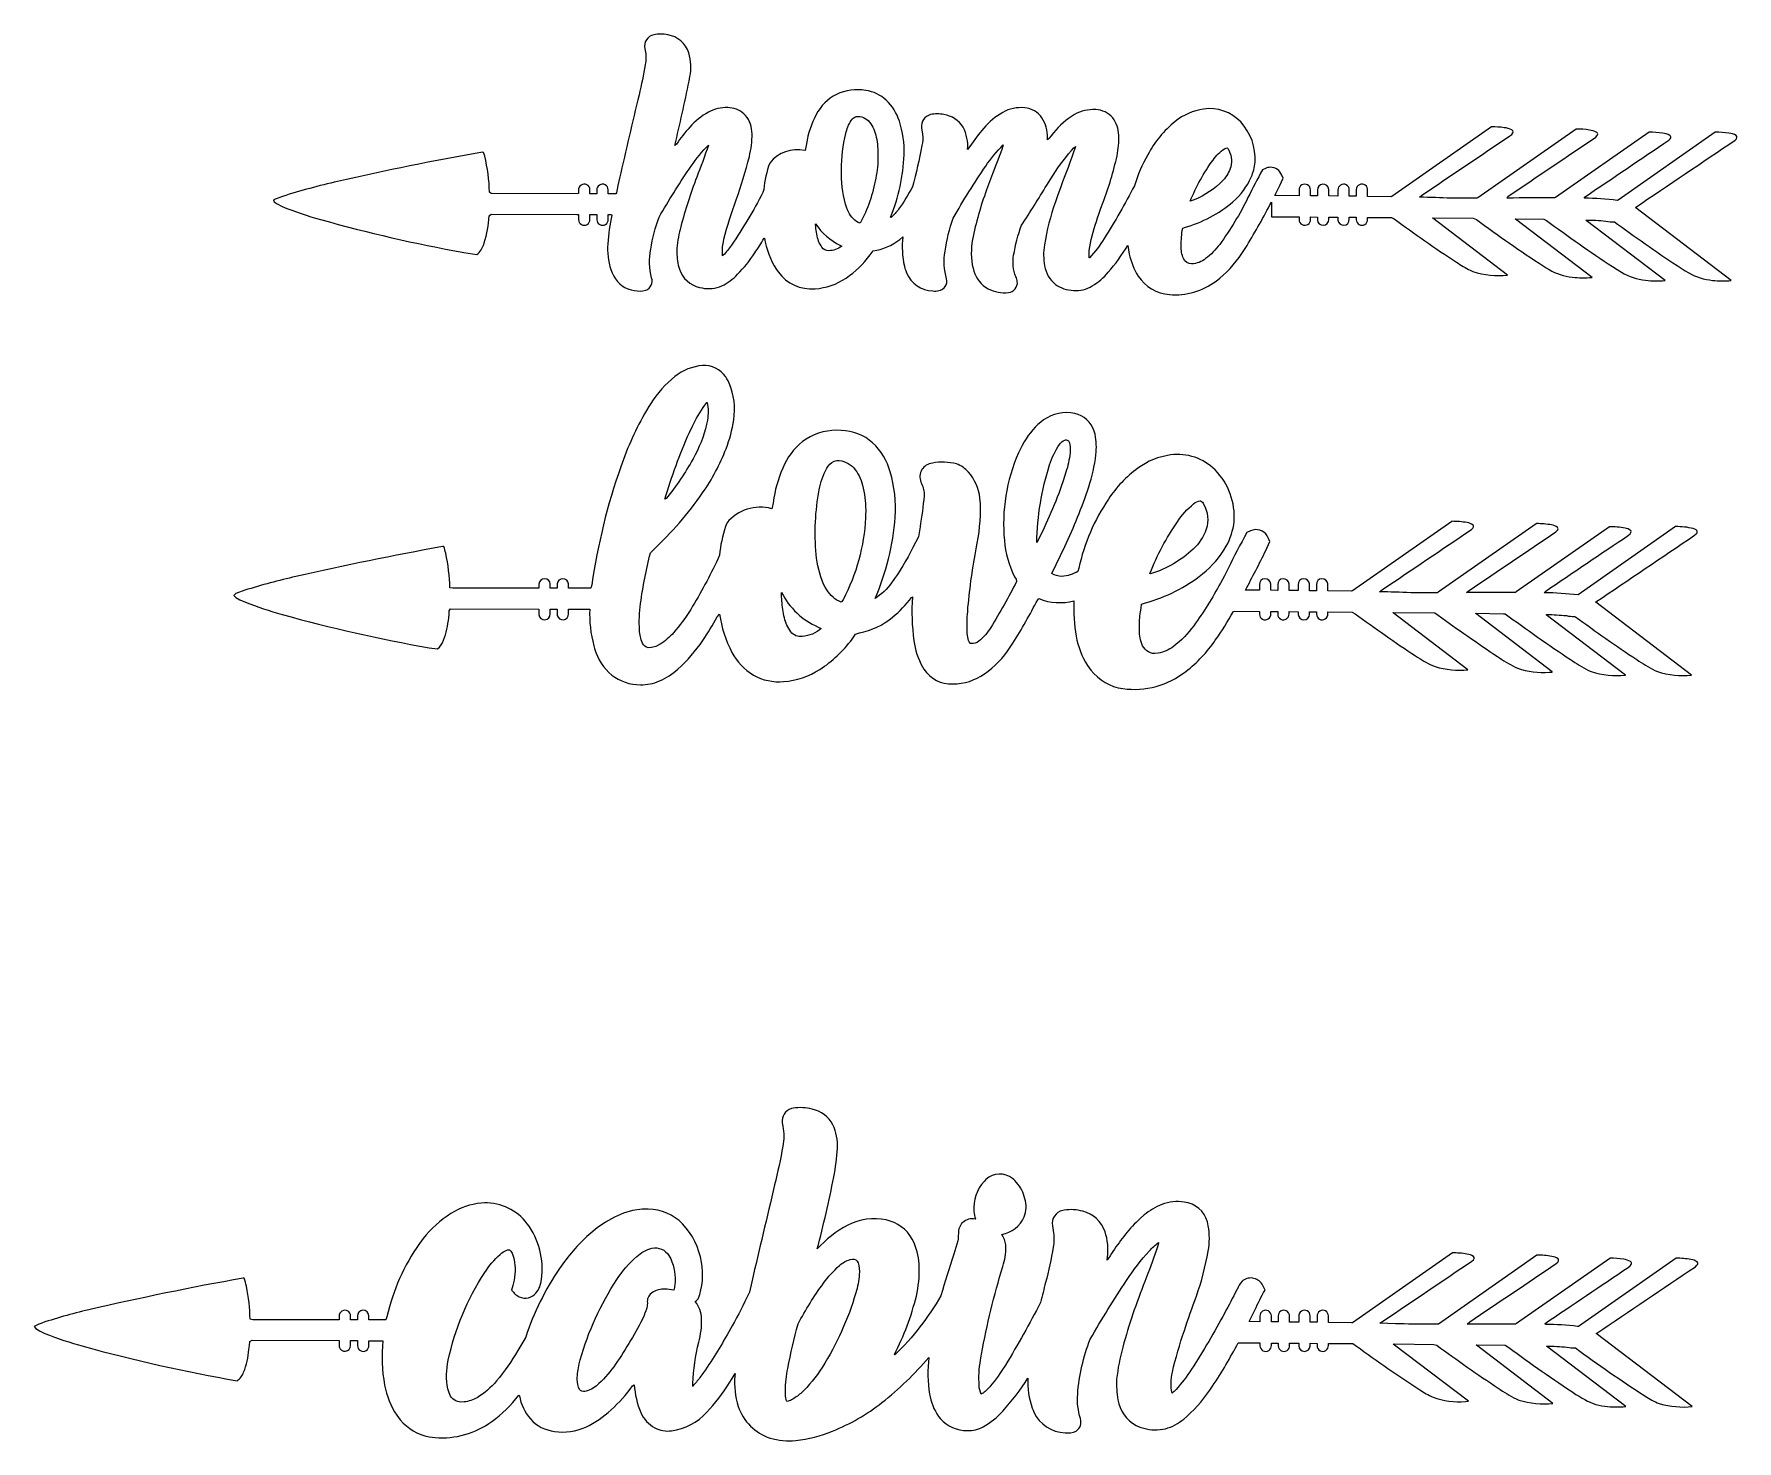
# Model space of a CAD drawing. Extents: x 2 to 88, y -3 to 135.
# Drawn here: x 50.94 to 82.6, y 34.52 to 60.67 of the extents above; entities that cross this region are included whole.
import ezdxf

# ---------------------------------------------------------------- set-up
doc = ezdxf.new("R2010")
doc.units = 0
doc.linetypes.add('0', pattern=[0])
doc.layers.add('1', color=7, linetype='0')

msp = doc.modelspace()

# ---------------------------------------------------------------- linework, layer by layer
at = {"layer": '1'}
for points in [[(80.716133, 57.449875, 0.000079), (82.565163, 58.698685), (82.590508, 58.724899), (82.600807, 58.747894), (82.597939, 58.767822), (82.583702, 58.784897, 0.113169), (82.450111, 58.82933, 0.035832), (82.198296, 58.848221), (80.394356, 57.585464), (80.377052, 57.579132, 0.029291), (79.761925, 57.619232), (79.779259, 57.648407, 0.000283), (81.336479, 58.700439), (81.360832, 58.726471, 0.458735), (81.351707, 58.785904, 0.10952), (81.216652, 58.829773, 0.035291), (80.967537, 58.848221), (79.230171, 57.632065), (79.207802, 57.625122, 0.001495), (78.329826, 57.623199), (78.339378, 57.650024, 0.000262), (79.978905, 58.75766), (80.00312, 58.783676, 0.459225), (79.993706, 58.843048, 0.109215), (79.858467, 58.886856, 0.035182), (79.609718, 58.905243), (77.785667, 57.628403), (77.767784, 57.621262), (77.290459, 57.620575, 0.003966), (76.69857, 57.637924), (76.746025, 57.677139, -0.000664), (78.379631, 58.778656), (78.416084, 58.80719), (78.436211, 58.832321), (78.441963, 58.854263), (78.435112, 58.87323), (78.417519, 58.889435, 0.096844), (78.276604, 58.931015, 0.037095), (78.037529, 58.946625), (76.18586, 57.650452), (76.168251, 57.647629), (75.740639, 57.653702), (75.734413, 57.654541), (75.734413, 57.739639), (75.734474, 57.75087), (75.734444, 57.762085, 1.021804), (75.522224, 57.78183), (75.522209, 57.656479), (75.394417, 57.657883), (75.394371, 57.777847, 1.007472), (75.182213, 57.770035), (75.182213, 57.660797), (75.179207, 57.660233), (75.012978, 57.662354), (75.012657, 57.783127, 0.98705), (74.800774, 57.769043), (74.800774, 57.664291), (74.6744, 57.665222), (74.672981, 57.665985), (74.672997, 57.775482, 1.009101), (74.460777, 57.77211), (74.460777, 57.66716), (74.034081, 57.670609), (74.009026, 57.671692), (74.101204, 57.857208), (74.163689, 57.995346), (74.139488, 58.048615, 0.309615), (73.92878, 58.195694, 0.107239), (73.837624, 58.172836), (73.780495, 58.148117, 0.012119), (73.510979, 57.631104, -0.044256), (72.985313, 56.762604, -0.066541), (72.724281, 56.498001, -0.151816), (72.462517, 56.397644, -0.280248), (72.313118, 56.499359, -0.112468), (72.268532, 56.73082, -0.046426), (72.297417, 57.061447), (72.332375, 57.077484, 0.109051), (73.229759, 57.552094, 0.110103), (73.572563, 58.012451, 0.07363), (73.643593, 58.287781, 0.204538), (73.375435, 59.037109, 0.242697), (72.684822, 59.276627, 0.134685), (72.157768, 59.047333, 0.099414), (71.64666, 58.428314, 0.050513), (71.398766, 57.851791, -0.022401), (70.838097, 56.871719, -0.053266), (70.566566, 56.514236), (70.561562, 56.514069, -0.056667), (70.560814, 56.645203), (70.581047, 56.78186, -0.032711), (70.737892, 57.321472), (70.776436, 57.433594), (70.815926, 57.54538, 0.038683), (71.077049, 58.409348, 0.063916), (71.108955, 58.794464, 0.156082), (70.998756, 59.111298, 0.215792), (70.680412, 59.265808, 0.148189), (70.284172, 59.173691, 0.090581), (69.89521, 58.834976), (69.851311, 58.781891), (69.808891, 58.727631), (69.782982, 58.706482), (69.783623, 58.744812, 0.150076), (69.681221, 59.115097, 0.221068), (69.359978, 59.299545, 0.155875), (68.951759, 59.215118, 0.087848), (68.597816, 58.919525, 0.030466), (68.341087, 58.582932), (68.299736, 58.526337, 0.145186), (68.215096, 58.938446, 0.22596), (67.857338, 59.175583, 0.102943), (67.608635, 59.173859, 0.386426), (67.442696, 58.929749), (67.460197, 58.810822, -0.084928), (67.4506, 58.597809, -0.022647), (67.272408, 57.832153, -0.040708), (67.016151, 57.414154, -0.04881), (66.875191, 57.261124), (66.86776, 57.269989, 0.088146), (67.118645, 58.428558, 0.085941), (67.030128, 59.053452, 0.121868), (66.786674, 59.440796, 0.14864), (66.405128, 59.623688, 0.150997), (65.861015, 59.549011, 0.155042), (65.483482, 59.173157, 0.081385), (65.301369, 58.628983), (65.290733, 58.568176), (65.281471, 58.507156), (65.272774, 58.504776, 0.289317), (64.621346, 58.274353, 0.062694), (64.509773, 57.780197), (64.493202, 57.724945, -0.030849), (63.907753, 56.745728, -0.032432), (63.757454, 56.56076), (63.745308, 56.551834, -0.092451), (63.759605, 56.810242), (63.769432, 56.857346, -0.027437), (63.997307, 57.589981, 0.025509), (64.241508, 58.39325, 0.062844), (64.292, 58.817459), (64.288902, 58.862091, 0.186635), (64.140526, 59.189468, 0.182775), (63.839684, 59.302933, 0.133464), (63.480324, 59.219116, 0.08661), (63.134911, 58.941696, 0.032987), (62.887291, 58.627365), (62.855675, 58.596924, 0.006736), (63.121483, 59.795395), (63.137383, 59.879501, 0.124661), (63.116768, 60.321671, 0.280504), (62.725365, 60.656448, 0.104249), (62.465096, 60.658371, 0.423373), (62.29966, 60.397308), (62.303856, 60.366699, -0.102931), (62.307213, 60.100632, -0.015016), (62.190697, 59.542252, 0.002342), (61.829033, 57.992371), (61.798775, 57.857117), (61.769005, 57.721741), (61.756584, 57.703491), (61.618416, 57.703568), (61.618233, 57.777084, 1.012373), (61.406044, 57.76976), (61.406044, 57.703827), (61.278267, 57.703979), (61.27816, 57.779755, 1.00364), (61.066078, 57.76886), (61.066078, 57.70462), (61.035576, 57.704224), (59.443367, 57.705353), (59.409859, 57.731857, 0.054703), (59.322487, 58.402939), (59.311882, 58.438828), (59.300743, 58.472412), (59.28019, 58.477707, 0.011741), (56.588127, 57.930878, 0.022279), (55.563133, 57.653229), (55.394829, 57.590271), (55.407402, 57.555664), (55.463799, 57.514023), (55.559303, 57.465836, 0.03108), (56.269798, 57.223801, 0.024214), (58.931908, 56.612961), (59.176292, 56.574554), (59.199821, 56.592224, 0.12492), (59.313606, 56.788864, 0.063201), (59.402046, 57.289429), (59.439125, 57.32193), (61.03405, 57.317322), (61.066093, 57.316696), (61.066078, 57.223068, 1.026334), (61.278267, 57.228683), (61.278267, 57.316513), (61.406044, 57.316193), (61.40609, 57.220413, 1.000684), (61.618248, 57.225906), (61.618294, 57.315506), (61.681496, 57.315384), (61.68383, 57.306824, 0.033132), (61.609901, 56.773315, 0.091664), (61.665459, 56.294739), (61.690529, 56.231293), (61.719917, 56.173019, 0.235895), (62.101402, 55.904099, 0.120055), (62.315926, 55.910126, 0.406086), (62.425087, 56.138855, -0.113135), (62.407936, 56.673203, -0.058741), (62.565346, 57.269577, -0.017071), (63.120598, 58.162628, -0.038454), (63.438942, 58.565277), (63.473442, 58.599594), (63.481224, 58.603363, -0.008437), (63.262733, 58.009003, 0.027306), (62.96714, 57.090378, 0.044062), (62.895729, 56.692108, 0.059694), (62.919319, 56.375595), (62.941078, 56.301102, 0.26477), (63.314171, 55.961807), (63.362709, 55.951309, 0.157993), (63.731148, 55.991196, 0.08706), (64.023766, 56.205978, 0.048194), (64.342476, 56.602203, 0.016081), (64.514809, 56.874435), (64.52401, 56.879669, 0.099313), (64.74424, 56.297394), (64.778984, 56.248825, 0.264047), (65.462425, 55.936569, 0.132564), (66.038994, 56.135513, 0.087099), (66.485802, 56.565155), (66.542366, 56.640854, 0.133292), (67.037605, 56.853333), (67.096764, 56.900543, 0.088557), (67.123009, 56.35527), (67.134956, 56.314453), (67.148796, 56.274246), (67.164497, 56.234726, 0.30264), (67.654961, 55.895889), (67.682533, 55.895035, 0.253066), (67.881615, 55.976593, 0.227573), (67.909615, 56.122025, -0.116615), (67.88015, 56.634293, -0.050157), (68.031395, 57.250381, -0.018272), (68.635048, 58.21666, -0.047831), (68.959602, 58.609558), (68.955025, 58.590149, -0.015283), (68.762123, 58.073029), (68.706093, 57.92363), (68.651726, 57.773605, 0.041941), (68.39135, 56.851563, 0.102014), (68.399376, 56.317215, 0.182544), (68.631065, 55.966385), (68.681404, 55.935913, 0.143586), (69.058922, 55.866943, 0.41836), (69.223091, 56.069138, 0.113577), (69.197807, 56.15799, -0.147256), (69.154915, 56.560593, -0.045909), (69.301918, 57.118164, 0.011258), (69.770714, 57.864166), (69.845451, 57.981583, -0.041274), (70.227913, 58.503998), (70.269936, 58.548279), (70.302864, 58.579666), (70.303276, 58.572083, -0.009055), (70.02282, 57.813034), (69.976006, 57.68158), (69.930885, 57.54953, 0.045023), (69.726433, 56.753891, 0.082793), (69.730492, 56.362244, 0.182893), (69.931099, 56.018921, 0.14893), (70.266609, 55.904861, 0.165584), (70.616707, 55.98912, 0.075924), (70.91465, 56.243744, 0.045421), (71.275002, 56.739304), (71.304756, 56.582123, 0.09244), (71.470543, 56.173859, 0.232895), (72.051338, 55.82753, 0.182848), (72.917381, 56.0793, 0.083944), (73.395943, 56.590179), (73.445305, 56.663544), (73.493172, 56.737915, 0.014106), (73.94561, 57.546616), (73.94561, 57.275742), (74.460777, 57.272476), (74.460838, 57.219131, 1.011285), (74.672966, 57.229614), (74.672981, 57.270752), (74.674004, 57.271118), (74.800789, 57.270203), (74.800957, 57.216461, 0.988338), (75.012962, 57.227295), (75.012978, 57.268661), (75.182198, 57.267502), (75.18261, 57.213806, 0.980701), (75.394417, 57.228333), (75.394417, 57.26619), (75.522194, 57.265259), (75.522301, 57.218857, 1.005809), (75.734398, 57.228683), (75.734413, 57.263428), (76.178642, 57.260315), (76.227333, 57.23645, 0.013326), (77.38694, 56.430405, 0.024211), (77.643471, 56.280075), (77.692833, 56.259598, 0.10793), (78.336067, 56.189087), (76.948433, 57.246338), (76.946754, 57.253876), (77.699745, 57.246689), (77.758217, 57.222794, 0.0144), (79.000374, 56.360687), (79.054268, 56.327438), (79.108681, 56.295029, 0.113615), (79.538383, 56.152512, 0.052439), (79.906746, 56.146652), (78.484627, 57.230179), (78.480827, 57.237778), (79.010002, 57.230392), (79.058784, 57.207306, 0.01267), (80.288048, 56.348587), (80.375038, 56.293243), (80.452309, 56.246017, 0.118415), (80.903938, 56.094864, 0.051318), (81.26461, 56.08963), (79.798027, 57.207047), (79.794792, 57.214645, -0.020737), (80.161934, 57.19606, 0.063543), (80.324699, 57.179688), (80.381935, 57.140381, 0.013874), (81.561623, 56.321121), (81.639915, 56.272095), (81.708946, 56.23082, 0.112843), (82.146584, 56.093475, 0.0509), (82.494713, 56.090149), (80.718742, 57.443268)], [(66.632942, 58.40744, -0.05077), (66.592491, 57.99382, -0.078126), (66.303841, 57.154556), (66.26223, 57.166748, -0.15617), (66.069267, 57.401306), (66.047813, 57.45372), (66.029045, 57.508926, -0.075634), (65.955879, 58.15184, -0.058243), (66.034355, 58.823853, -0.081259), (66.13279, 59.063553, -0.183835), (66.228645, 59.139709, -0.247355), (66.474617, 59.036469, -0.120805), (66.600166, 58.755157, -0.055239)], [(73.137169, 58.54097, -0.208979), (73.190849, 58.20517, -0.119507), (73.047905, 57.952499, -0.109714), (72.508186, 57.591339), (72.436836, 57.564377, -0.059958), (72.860924, 58.32901, -0.088099), (73.074669, 58.540787, -0.097344), (73.120399, 58.557632, -0.074634)], [(65.476372, 57.092178), (65.47274, 57.136612), (65.474007, 57.144287, 0.138682), (65.933235, 56.743393), (65.95826, 56.726471, -0.159731), (65.714424, 56.644684, -0.233081), (65.59182, 56.706924, -0.119112), (65.496193, 56.950531, -0.025946)], [(79.979149, 50.116837, -0.000482), (81.812935, 51.353836), (81.842903, 51.379364), (81.859383, 51.402039, 0.423475), (81.842262, 51.454681), (81.81913, 51.467651), (81.789726, 51.478607, 0.067789), (81.460915, 51.514893), (79.647072, 50.245209, 0.028293), (79.017769, 50.286057), (79.046684, 50.318329, -0.000422), (80.585686, 51.3564), (80.614281, 51.381668), (80.62957, 51.404099), (80.632896, 51.423843), (80.625755, 51.441086, 0.156278), (80.521202, 51.48851, 0.047749), (80.229424, 51.514389), (78.49752, 50.302063), (78.482002, 50.291779, 0.001526), (77.572273, 50.28978), (77.622276, 50.330368, -0.000111), (79.235161, 51.419083), (79.260811, 51.443726, 0.392006), (79.26516, 51.501511, 0.139953), (79.155418, 51.547226, 0.043112), (78.874031, 51.571915), (78.869301, 51.569794), (77.047554, 50.294571), (77.031914, 50.287918), (76.53727, 50.287292, 0.005632), (75.957497, 50.304688), (76.008873, 50.343948, -0.000075), (77.665123, 51.462036), (77.690483, 51.486618, 0.394503), (77.694221, 51.54425, 0.138706), (77.584053, 51.589798, 0.042905), (77.30323, 51.614349), (77.298302, 51.612015), (75.45327, 50.32048), (75.438301, 50.314178), (74.997017, 50.320465), (74.996712, 50.449646, 0.988794), (74.784859, 50.435501), (74.784828, 50.323624), (74.782936, 50.32309), (74.657036, 50.324539), (74.656685, 50.449829, 0.9835), (74.444817, 50.436462), (74.444832, 50.327713), (74.443962, 50.326904), (74.276543, 50.328644), (74.275581, 50.329437), (74.275368, 50.448135, 0.990971), (74.063377, 50.436554), (74.063393, 50.331497), (74.062599, 50.33075), (73.936165, 50.331909), (73.93557, 50.332718), (73.935341, 50.448334, 0.989829), (73.723396, 50.4366), (73.723396, 50.334488), (73.721489, 50.333817), (73.463158, 50.335983, 0.009761), (73.842598, 51.072495), (73.918083, 51.238647), (73.892952, 51.29393), (73.880684, 51.318466), (73.866524, 51.341965, 0.394181), (73.560005, 51.436874), (73.490898, 51.407684, 0.011537), (73.141884, 50.737701), (73.071724, 50.601944), (72.999962, 50.46701, -0.031762), (72.502464, 49.674622, -0.074018), (72.12545, 49.286774, -0.113644), (71.843529, 49.161102), (71.780388, 49.15535, -0.314926), (71.536263, 49.339966, -0.08971), (71.491905, 49.628876, -0.044364), (71.512642, 49.93045), (71.522804, 50.002304), (71.534065, 50.074005), (71.603523, 50.097473, 0.099281), (72.665611, 50.636505, 0.094735), (73.106636, 51.150269, 0.098013), (73.254128, 51.608932, 0.212436), (72.902428, 52.568665, 0.233466), (72.073601, 52.847488, 0.126269), (71.463127, 52.601181, 0.087901), (70.916725, 52.028442, 0.091899), (70.36451, 50.742905), (70.349159, 50.684174, -0.11625), (70.050194, 50.589844, -0.144942), (69.865822, 50.645706), (70.10656, 51.144455, 0.030061), (70.550026, 52.253082, 0.04938), (70.684242, 52.850204, 0.082928), (70.667259, 53.232574), (70.650429, 53.290421, 0.273693), (70.292519, 53.616333, 0.220731), (69.711784, 53.497864, 0.105687), (69.35186, 53.091583), (69.312737, 53.023071), (69.275108, 52.95079), (69.243401, 52.884094, 0.126531), (68.982079, 51.256241, 0.097096), (69.173515, 50.585129), (69.198647, 50.541214), (69.210686, 50.497437, -0.020514), (68.730217, 49.640625, -0.087493), (68.507469, 49.386307, -0.206444), (68.361961, 49.340881), (68.354118, 49.344437), (68.347008, 49.349319, -0.156453), (68.302742, 49.458664, -0.053758), (68.290932, 49.75235), (68.292259, 49.802551), (68.29377, 49.852768), (68.294365, 49.877258, -0.025099), (68.438606, 50.990448), (68.458015, 51.101959, 0.057574), (68.539848, 51.940445), (68.529106, 52.046982, 0.147227), (68.315086, 52.528671, 0.12541), (68.094337, 52.681885, 0.108739), (67.646263, 52.697571), (67.613701, 52.688919, 0.223929), (67.432594, 52.54866, 0.216298), (67.444725, 52.315292, -0.12993), (67.489952, 52.088318, -0.020416), (67.414207, 51.509552), (67.387337, 51.324905), (67.27816, 51.12561, -0.043137), (66.886742, 50.470505, -0.086251), (66.577461, 50.177002, 0.085948), (66.952873, 51.691864, 0.086325), (66.861458, 52.534302, 0.137309), (66.533897, 53.074707, 0.174093), (65.947578, 53.304565, 0.157655), (65.294762, 53.141663, 0.133145), (64.896339, 52.675705, 0.07093), (64.697212, 52.048264), (64.681877, 51.960526), (64.66877, 51.872437), (64.658195, 51.848221, 0.298006), (63.824135, 51.582764), (63.822273, 51.580154), (63.820564, 51.577454), (63.799355, 51.519867, 0.053266), (63.685066, 50.982117), (63.656883, 50.911957, -0.026446), (63.152031, 49.977936, -0.041638), (62.831505, 49.5439, -0.068268), (62.583199, 49.329071), (62.501137, 49.28833), (62.420128, 49.266068), (62.362556, 49.262772, -0.272838), (62.253777, 49.351715, -0.094778), (62.200432, 49.591797, -0.054228), (62.219978, 50.086243, -0.030328), (62.402596, 51.027328), (62.453209, 51.080811, 0.052462), (63.371696, 52.141068, 0.058177), (63.810417, 52.963974, 0.053876), (63.950768, 53.500107, 0.1405), (63.866341, 54.182693), (63.846672, 54.223007), (63.825356, 54.260849), (63.802116, 54.296768, 0.279176), (63.369377, 54.509216, 0.151376), (62.859306, 54.307739, 0.083555), (62.408913, 53.803253), (62.3722, 53.746048), (62.326576, 53.671463, 0.047184), (61.852058, 52.629715, 0.048142), (61.312431, 50.436615), (61.296715, 50.370026), (60.880867, 50.370255), (60.880577, 50.449524, 0.927119), (60.668755, 50.449188), (60.668663, 50.37085), (60.666847, 50.370483), (60.540871, 50.370651), (60.540565, 50.449677, 0.926515), (60.328758, 50.449142), (60.328682, 50.371185), (58.72747, 50.372025), (58.673149, 50.376312, 0.050242), (58.596764, 51.024292, 0.02706), (58.561501, 51.144302), (58.538689, 51.143631, 0.012099), (55.811668, 50.588333, 0.020161), (54.862465, 50.33223), (54.698097, 50.273438), (54.660179, 50.235123), (54.697334, 50.199341), (54.768822, 50.157684), (54.872139, 50.11084, 0.025956), (55.554848, 49.883972, 0.024381), (58.289497, 49.262665), (58.444237, 49.24472, 0.139775), (58.55619, 49.402878, 0.068726), (58.652214, 49.821793), (58.659111, 49.889603), (58.66404, 49.947815), (58.686836, 49.988647), (60.328682, 49.983887), (60.329033, 49.880951, 0.981344), (60.540901, 49.894638), (60.540886, 49.98288), (60.543221, 49.983246), (60.668678, 49.982819, 0.019534), (60.671227, 49.866547, 0.916232), (60.880867, 49.894684), (60.880882, 49.981842), (61.249626, 49.981735), (61.274101, 49.981064, 0.073423), (61.349159, 49.301636), (61.365654, 49.247528, 0.1484), (61.68502, 48.756317, 0.167543), (62.215935, 48.576965, 0.108485), (62.571922, 48.646606, 0.078108), (62.915184, 48.866989, 0.062663), (63.375725, 49.400009, 0.022243), (63.646385, 49.835922), (63.687035, 49.891235, 0.086438), (63.918144, 49.178009, 0.134289), (64.316551, 48.755936, 0.15406), (64.878975, 48.636032, 0.123757), (65.551521, 48.861221, 0.091925), (66.150261, 49.424652), (66.217659, 49.51741), (66.286369, 49.54335, 0.130874), (66.903725, 49.832794, 0.057502), (67.255302, 50.195679), (67.272255, 50.207993, 0.049971), (67.300728, 49.395676, 0.090772), (67.458443, 48.911057), (67.487419, 48.865662, 0.265815), (68.024055, 48.591431, 0.152853), (68.611519, 48.776627, 0.092287), (69.091362, 49.274628), (69.14196, 49.350327, 0.021167), (69.601585, 50.157501), (69.623024, 50.177032, 0.167459), (70.273705, 50.139221), (70.275719, 50.133316, 0.053194), (70.31736, 49.479034, 0.095037), (70.527321, 48.934982), (70.588783, 48.850296, 0.190609), (71.184822, 48.504196, 0.200711), (72.356834, 48.824142, 0.07551), (72.904076, 49.402557, 0.026877), (73.239204, 49.936859), (73.26606, 49.942017), (73.723396, 49.938919), (73.723503, 49.884872, 1.005807), (73.9356, 49.895981), (73.935585, 49.93779), (74.063393, 49.936722), (74.063515, 49.884613, 1.003314), (74.275581, 49.895782), (74.275581, 49.935501), (74.444832, 49.934128), (74.444969, 49.884354, 0.944326), (74.657021, 49.883133), (74.657021, 49.932846), (74.784828, 49.931793), (74.784889, 49.885925, 1.005445), (74.997032, 49.894775), (74.997017, 49.930374), (75.447639, 49.926941), (75.502739, 49.893875, 0.011317), (76.62719, 49.111862, 0.041181), (76.940651, 48.931976), (76.990822, 48.913727, 0.096693), (77.598045, 48.856262), (76.21241, 49.911972), (76.202721, 49.920609), (76.981743, 49.913147), (77.049583, 49.868652, 0.010236), (78.148567, 49.101212, 0.028637), (78.476784, 48.904266), (78.522408, 48.885239, 0.101582), (79.112556, 48.809204), (79.168373, 48.813202), (79.166786, 48.815308), (77.744102, 49.899246), (77.745705, 49.904419), (78.263847, 49.897186), (78.294212, 49.893707, 0.010623), (79.504372, 49.045547, 0.031286), (79.843132, 48.843384), (79.89135, 48.824051, 0.106291), (80.526878, 48.756241), (79.053947, 49.878815), (79.067299, 49.881012, -0.023128), (79.43087, 49.861633, 0.062), (79.58271, 49.846207), (79.596642, 49.84169, 0.010352), (80.737709, 49.044052, 0.033061), (81.075233, 48.842789), (81.123528, 48.823532, 0.105946), (81.757683, 48.756256), (79.979332, 50.111481)], [(63.182243, 53.382294, -0.046269), (63.413719, 53.774475), (63.433357, 53.79834), (63.453865, 53.821442), (63.459068, 53.820145, -0.089898), (63.460808, 53.49614), (63.44735, 53.419449, -0.072153), (63.194557, 52.775589, -0.044635), (62.694603, 52.036148), (62.671684, 52.024155, -0.033517), (63.127129, 53.265747)], [(69.585457, 51.218079, -0.073823), (69.823402, 52.661682, -0.075311), (70.008217, 53.04213, -0.129001), (70.104546, 53.125397, -0.449999), (70.192924, 53.072098, -0.087027), (70.206261, 52.93158, -0.055798), (70.140343, 52.570663), (70.108757, 52.463196), (70.072243, 52.350693, -0.033496)], [(66.404045, 51.822113), (66.40374, 51.725983), (66.402946, 51.681183, -0.107714), (65.984596, 50.156876), (65.949379, 50.11087, -0.160499), (65.682228, 50.337753), (65.649986, 50.391617), (65.620903, 50.449112, -0.079843), (65.484306, 50.998322, -0.069941), (65.540947, 52.201523, -0.078885), (65.679344, 52.599442, -0.165752), (65.817726, 52.733109), (65.843178, 52.740448), (65.869225, 52.743347, -0.222954), (66.183662, 52.606857, -0.115355), (66.343987, 52.288467, -0.064078)], [(72.199059, 51.606918, -0.076312), (72.501228, 51.941513, -0.158393), (72.62426, 51.995041), (72.630577, 51.993271, -0.175741), (72.685921, 51.932999, -0.215396), (72.734154, 51.46582, -0.1199), (72.493752, 51.098785, -0.113535), (71.701683, 50.636108), (71.68943, 50.646927, -0.055795)], [(64.863762, 49.976379, -0.032151), (64.839989, 50.291733, 0.173465), (65.5196, 49.649811), (65.577324, 49.624588, -0.165589), (65.224464, 49.473343, -0.263291), (65.013237, 49.559677, -0.111844), (64.894157, 49.821182, -0.027901)], [(56.82885, 36.773132), (56.82885, 36.840454, 1.041115), (56.616646, 36.838669), (56.616646, 36.773514), (55.012932, 36.774536), (54.961006, 36.783279, 0.044968), (54.892403, 37.395111, 0.02528), (54.850609, 37.543579), (54.829521, 37.546631, 0.013269), (51.961311, 36.957703, 0.026112), (51.032509, 36.693619), (50.94442, 36.645905), (50.97448, 36.609955), (51.042732, 36.567444), (51.146339, 36.519119, 0.027432), (51.858192, 36.282043, 0.025344), (54.720985, 35.640213, 0.156766), (54.840767, 35.79744, 0.07031), (54.939751, 36.221619), (54.947487, 36.294708), (54.9533, 36.367981), (54.997658, 36.391083), (56.616661, 36.386337, 0.01935), (56.619164, 36.269363, 0.913404), (56.828865, 36.296112), (56.82885, 36.385696), (56.956642, 36.385223), (56.956657, 36.292191, 1.019971), (57.168846, 36.296524), (57.168846, 36.384674), (57.420174, 36.384354), (57.430595, 36.38295, 0.071111), (57.460411, 35.559799, 0.100885), (57.686485, 34.99762), (57.752968, 34.911774, 0.170922), (58.287865, 34.599991), (58.398262, 34.583847, 0.179618), (59.456551, 34.882477, 0.071965), (59.953987, 35.369492), (59.966896, 35.361237, 0.131406), (60.170845, 34.929199, 0.17868), (60.619545, 34.697083, 0.144693), (61.200066, 34.779556, 0.081513), (61.671028, 35.096741, 0.046379), (62.072227, 35.545517), (62.103096, 35.562653, 0.087435), (62.223976, 35.051544, 0.166796), (62.48423, 34.761948, 0.155501), (62.796028, 34.711014, 0.179855), (63.451073, 35.054047, 0.046454), (63.866737, 35.597382), (63.922371, 35.683975), (63.976646, 35.771408), (63.973396, 35.726425, 0.101965), (64.033821, 35.16275, 0.238645), (64.627159, 34.575546, 0.104991), (65.104378, 34.527969, 0.073622), (65.787407, 34.704361, 0.072414), (66.707115, 35.234558, 0.050349), (67.577522, 36.072281, 0.066162), (67.592903, 35.390671), (67.602913, 35.342056, 0.126887), (67.79612, 34.931183, 0.213651), (68.291222, 34.712219, 0.137121), (68.588463, 34.784836, 0.081867), (68.952873, 35.076309, 0.04563), (69.41787, 35.685104, 0.093404), (69.499672, 35.131454), (69.515175, 35.093674), (69.532234, 35.05658, 0.285962), (70.10952, 34.672501, 0.145254), (70.314873, 34.704666, 0.345326), (70.396141, 34.936172, -0.092168), (70.345177, 35.389374, -0.075821), (70.578392, 36.41304, -0.015186), (71.253456, 37.504883, -0.035685), (71.67762, 38.05481, -0.050181), (71.848457, 38.210876), (71.849754, 38.199448, -0.020126), (71.650154, 37.635864), (71.593498, 37.485672, 0.026324), (71.183632, 36.26532, 0.042973), (71.069969, 35.668854, 0.060891), (71.093849, 35.287567), (71.112968, 35.213287), (71.137169, 35.144058, 0.24886), (71.575142, 34.756973, 0.122796), (71.976677, 34.747192, 0.104021), (72.318626, 34.928604), (72.377235, 34.977356, 0.062347), (72.853233, 35.541092, 0.02752), (73.327904, 36.344208), (73.733589, 36.341461), (73.733635, 36.289368, 1.010156), (73.945778, 36.297394), (73.945793, 36.339966), (74.073586, 36.339172), (74.073662, 36.288101, 1.004507), (74.285774, 36.297485), (74.285774, 36.337784), (74.455009, 36.336502), (74.455132, 36.286804, 0.940144), (74.667107, 36.284744), (74.667564, 36.335358), (74.795006, 36.334259), (74.795052, 36.289261, 1.006096), (75.007195, 36.296616), (75.00721, 36.332626), (75.462059, 36.329422), (75.529488, 36.284439, 0.014367), (76.703758, 35.471542, 0.03468), (76.951744, 35.334137, 0.104593), (77.552544, 35.254211), (77.608864, 35.258301), (76.212685, 36.322037), (76.243294, 36.322845), (76.968346, 36.315903), (77.02076, 36.299408, 0.010396), (78.161186, 35.502136, 0.032043), (78.497688, 35.301926), (78.548729, 35.281738, 0.103386), (79.178856, 35.215744), (79.175377, 35.21904), (77.756676, 36.299942), (77.753471, 36.306946), (78.294441, 36.299377), (78.358604, 36.256912, 0.013698), (79.608894, 35.386887), (79.665215, 35.351746), (79.722038, 35.317398, 0.11439), (80.145683, 35.167725, 0.055648), (80.537376, 35.158829), (79.062096, 36.282867, -0.0259), (79.441338, 36.264099, 0.065221), (79.599678, 36.248932, 0.013818), (80.866936, 35.369644, 0.03715), (81.117989, 35.231949), (81.170753, 35.213379, 0.094455), (81.767616, 35.159241), (79.986351, 36.516403), (79.995613, 36.523605, -0.000345), (81.828163, 37.760056), (81.85717, 37.786301), (81.871635, 37.809464), (81.873299, 37.829712), (81.863716, 37.84726, 0.139422), (81.746468, 37.894287, 0.042169), (81.471031, 37.917358), (79.658394, 36.648499), (79.638649, 36.649948, 0.026714), (79.043098, 36.688217), (79.034645, 36.705826, -0.000632), (80.577782, 37.746231), (80.613884, 37.773651), (80.635399, 37.798309, 0.444451), (80.624443, 37.855118, 0.108889), (80.495445, 37.897964, 0.036665), (80.241463, 37.917404), (80.234978, 37.913651), (78.504112, 36.702026), (78.484352, 36.694305, 0.001558), (77.583473, 36.692291), (77.634773, 36.734421, -0.000387), (79.239754, 37.817215), (79.268654, 37.843445), (79.283073, 37.866577), (79.28466, 37.886826), (79.275032, 37.904358, 0.139321), (79.157661, 37.951324, 0.042303), (78.882454, 37.97435), (77.04998, 36.69165), (77.029198, 36.690384), (76.907097, 36.690063, -0.012931), (76.252266, 36.700317), (76.107964, 36.704208), (75.963631, 36.70726), (76.029884, 36.753799, -0.000177), (77.673668, 37.863205), (77.700615, 37.889023), (77.713295, 37.911804), (77.713341, 37.931671), (77.7024, 37.948883, 0.130332), (77.581856, 37.994751, 0.041631), (77.311134, 38.016373), (75.454918, 36.71701), (75.434471, 36.716888), (75.007225, 36.723175), (75.00721, 36.844666, 1.023424), (74.795021, 36.838165), (74.795006, 36.725586, -0.002746), (74.667229, 36.727432), (74.667213, 36.845947, 1.011462), (74.455009, 36.839432), (74.455009, 36.729507), (74.285759, 36.731277, 0.017875), (74.283104, 36.867569, 0.914435), (74.07357, 36.83905), (74.073586, 36.733261), (73.945793, 36.734634), (73.945808, 36.844772, 1.020772), (73.733559, 36.838654), (73.733589, 36.736298), (73.535133, 36.737961), (73.532814, 36.743103), (73.639107, 36.954758, -0.026337), (73.828392, 37.321747), (73.798485, 37.387283), (73.785439, 37.412445, 0.46323), (73.417183, 37.502625), (73.4011, 37.488419, 0.070612), (73.307457, 37.337875), (73.300941, 37.327194, -0.011501), (73.079369, 36.903275, -0.02211), (72.460732, 35.852829, -0.038673), (72.174507, 35.477509, -0.059153), (72.099586, 35.409897, -0.115766), (72.105995, 35.798065, -0.02778), (72.329033, 36.572052, -0.005037), (72.551369, 37.213486, 0.041723), (72.7714, 38.051392, 0.086928), (72.773979, 38.522293), (72.765663, 38.557861), (72.755699, 38.593002, 0.307312), (72.326424, 38.961105, 0.126822), (71.91201, 38.915268, 0.080976), (71.5812, 38.720703), (71.50428, 38.654739), (71.429527, 38.583221, 0.047534), (70.946342, 37.962372), (70.901375, 37.893356), (70.89283, 37.883881), (70.898521, 37.935303, 0.111329), (70.854668, 38.40976, 0.254613), (70.438408, 38.790802, 0.099169), (70.097038, 38.81221), (70.066582, 38.805008, 0.405314), (69.877007, 38.52211), (69.897011, 38.388, -0.085197), (69.889915, 38.12236, -0.023652), (69.74839, 37.467758, -0.002413), (69.653893, 37.096283, -0.020139), (69.001671, 35.931381), (68.934303, 35.828323, -0.058947), (68.624947, 35.439209, -0.095283), (68.552269, 35.390503, -0.107437), (68.513817, 35.550217, -0.060369), (68.540169, 36.021973), (68.55732, 36.130997, -0.030223), (68.953362, 37.76503), (68.966728, 37.814896, 0.092794), (69.007561, 38.167236, 0.11935), (68.934731, 38.359406, 0.252071), (69.35157, 38.686813), (69.36541, 38.726227, 0.153437), (69.352791, 39.065369, 0.121277), (69.178886, 39.35878), (69.157509, 39.378372), (69.134941, 39.396591, 0.377468), (68.63781, 39.378098), (68.604607, 39.3461, 0.205999), (68.41581, 38.785385, 0.052649), (68.444862, 38.646286), (68.442558, 38.645142, 0.223139), (68.207436, 38.583389, 0.203216), (68.126793, 38.377441, -0.044783), (68.11544, 38.238663), (68.040825, 37.994324, 0.010532), (67.80291, 37.217743, -0.068409), (66.94767, 36.119171), (66.938454, 36.130722, 0.061144), (67.345802, 37.214996, 0.062987), (67.400475, 37.754715, 0.09212), (67.304146, 38.201401), (67.267769, 38.273575, 0.219071), (66.786461, 38.627701, 0.174918), (66.070107, 38.53009, 0.088393), (65.502998, 38.089279, 0.017605), (65.809914, 39.427841, 0.032638), (65.879677, 39.963379, 0.127885), (65.793739, 40.397903, 0.21979), (65.40844, 40.688644, 0.098578), (65.056252, 40.706802), (65.022209, 40.697617, 0.374856), (64.853004, 40.433334), (64.857185, 40.401474), (64.861748, 40.369675, -0.102956), (64.864326, 39.997498, -0.014257), (64.712151, 39.281921, 0.000775), (64.286125, 37.47908), (64.243263, 37.288483), (64.234642, 37.261246, -0.013753), (63.922447, 36.66214), (63.828041, 36.494324, -0.031538), (63.321846, 35.699524, -0.021497), (63.188347, 35.535782), (63.188576, 35.590073, -0.049065), (63.303047, 36.355835, 0.06931), (63.354652, 36.792755, 0.164203), (63.236259, 37.112793, 0.06515), (63.290993, 37.162277, 0.137494), (63.351357, 37.84256, 0.152473), (63.001137, 38.554169, 0.197129), (62.36364, 38.830872), (62.248802, 38.827591), (62.07238, 38.801727), (61.899971, 38.752243), (61.731972, 38.680969), (61.56881, 38.589767), (61.410912, 38.480438), (61.258629, 38.354843, 0.059037), (60.714424, 37.726303, 0.070637), (60.083427, 36.449341), (59.935875, 36.20047, -0.040043), (59.541435, 35.6362, -0.083223), (59.181099, 35.325226, -0.099243), (58.942375, 35.246094), (58.88018, 35.243851, -0.296662), (58.672173, 35.384506), (58.658257, 35.416016), (58.646187, 35.450668), (58.635979, 35.488464, -0.102744), (58.644539, 36.019485, -0.093066), (59.322029, 37.652328, -0.062035), (59.606865, 37.988693, -0.107747), (59.746284, 38.07103, -0.381082), (59.809074, 38.04567, -0.109334), (59.868797, 37.894577, -0.118235), (59.855629, 37.458435), (59.843422, 37.410095), (59.818871, 37.321335), (59.836433, 37.30368), (59.854103, 37.286133), (59.87188, 37.268692), (59.889778, 37.251373, 0.357383), (60.218437, 37.220673, 0.199001), (60.363045, 37.451981, 0.200117), (60.14901, 38.510468), (60.112862, 38.559189), (60.07444, 38.605667, 0.245364), (59.258583, 38.940582, 0.120273), (58.694862, 38.749588, 0.087769), (58.179283, 38.280701), (58.111534, 38.192352, 0.099501), (57.505424, 36.829544), (57.485802, 36.772568), (57.169609, 36.772751), (57.168846, 36.773315), (57.168709, 36.849304, 0.997521), (56.956642, 36.839066), (56.956642, 36.773239)], [(62.300163, 36.894623, 0.016954), (62.281654, 36.841385, -0.035324), (61.754036, 35.948471, -0.053074), (61.443153, 35.587082, -0.113936), (61.21096, 35.444077), (61.184608, 35.439285, -0.309383), (61.082924, 35.479797, -0.133964), (61.04348, 35.663849, -0.068508), (61.079002, 35.952286), (61.097862, 36.028549, -0.076747), (61.777031, 37.519409, -0.066449), (62.148064, 37.950241, -0.119), (62.429405, 38.103439, -0.32445), (62.744133, 37.966034), (62.762444, 37.936371), (62.778984, 37.905701, -0.136206), (62.857246, 37.422241, -0.023544), (62.836388, 37.322296, 0.031845), (62.670982, 37.345078), (62.645103, 37.34346, 0.156245), (62.420113, 37.26973, 0.257135), (62.345497, 37.085281, -0.111054)], [(65.026009, 35.285873, -0.105248), (64.939842, 35.254486), (64.934395, 35.266205, -0.087139), (64.91143, 35.456635, -0.041606), (64.956139, 35.870239, -0.019143), (65.146843, 36.695831, -0.036098), (65.618736, 37.451584, -0.053212), (65.91671, 37.779602, -0.110881), (66.114845, 37.893097), (66.157585, 37.899338, -0.382799), (66.262474, 37.833908, -0.108158), (66.284645, 37.611237, -0.053299), (66.220146, 37.272964, -0.07056), (65.5951, 35.887222, -0.065276), (65.196571, 35.405365, -0.05916)]]:
    msp.add_lwpolyline(points, format="xyb", close=True, dxfattribs=at)

doc.saveas('drawing.dxf')
